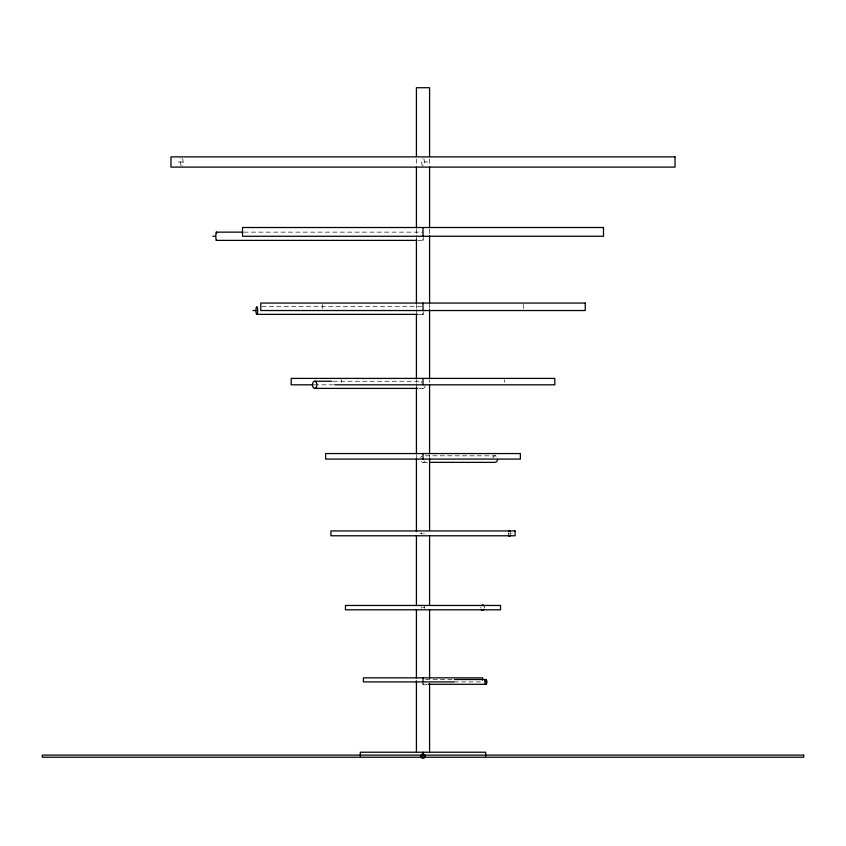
<?xml version="1.0" encoding="UTF-8"?>
<svg xmlns="http://www.w3.org/2000/svg" width="846" height="846" viewBox="0 0 846 846"><rect width="100%" height="100%" fill="white"/><g stroke="black" fill="none" stroke-linecap="round" stroke-linejoin="round"><path stroke-width="0.63" stroke-dasharray="4.23 3.17" d="M178.369 161.998L183.106 161.998M424.29 161.998L427.442 161.998M243.965 232.142L423.074 232.142M417.66 240.391L423.074 240.391M261.974 306.707L421.805 306.707M418.918 314.374L423.127 314.374M333.081 381.239L421.572 381.239M314.416 384.814L334.678 384.814M418.929 388.388L422.894 388.388M425.464 455.804L495.396 455.835A3.289 2.527 -90 0 1 497.459 458.162M420.007 533.361L421.953 533.361A2.993 1.047 -90 0 0 422.006 534.217M508.361 534.63L508.266 533.361L509.419 533.361M511.502 533.361L512.116 533.361M422.757 607.629L424.724 607.629A2.697 1.724 -90 0 1 424.65 608.411M425.654 679.497L453.086 679.507M454.091 681.908L482.59 681.908L482.59 679.877M422.894 684.298L426.828 684.298M423.36 462.339L428.647 462.35M508.266 533.361L508.848 533.932M424.258 607.111L424.724 607.629L424.565 606.487M421.445 532.79L421.953 533.361M484.673 608.147L484.335 607.629A2.697 1.724 -90 0 0 484.261 606.857M493.155 457.855L492.911 457.305A3.289 2.527 -90 0 1 495.396 455.835M523.272 304.306L523.272 309.298M504.47 379.685L504.47 382.255M429.578 159.059L429.578 165.668M429.578 229.076L429.578 234.363M429.578 304.38L429.578 308.335M429.578 379.674L429.578 382.318M429.578 454.979L429.578 457.623M416.422 159.059L416.422 165.668M416.422 229.076L416.422 234.363M416.422 235.685L416.422 239.64M416.422 304.38L416.422 308.335M416.422 309.657L416.422 313.623M416.422 379.674L416.422 382.318M416.422 383.64L416.422 387.605M416.422 454.979L416.422 457.623M341.53 379.685L341.53 382.255M322.728 304.306L322.728 309.298M423.857 683.082A2.411 0.983 -90 0 1 422.186 683.23M421.319 608.221A2.697 1.724 -90 0 1 421.382 606.667M480.877 607.83A2.697 1.724 -90 0 1 480.919 607.047M424.036 533.139A2.993 1.047 -90 0 1 424.015 534.006M510.318 532.705A2.993 1.047 90 0 1 510.275 534.429M424.988 461.123A3.289 2.527 -90 0 1 420.874 460.859M420.652 457.866A3.289 2.527 -90 0 1 421.953 456.1M425.147 385.818A3.585 2.231 -90 0 1 423.106 388.388A3.585 2.231 -90 0 1 420.927 386.146M421.118 382.878A3.585 2.231 -90 0 1 422.069 381.557M423.835 311.635A3.87 0.878 90 0 1 423 314.416A3.87 0.878 90 0 1 422.165 311.635M423.529 237.44A4.167 0.55 90 0 1 423 240.433A4.167 0.55 90 0 1 422.471 237.44M423.846 158.625A4.463 1.29 -90 0 1 423.539 166.049M422.461 166.049A4.463 1.29 -90 0 1 422.154 158.625M181.277 166.049A4.463 1.29 90 0 1 180.97 158.625M182.662 158.625A4.463 1.29 90 0 1 182.355 166.049"/><path stroke-width="1.27" d="M508.531 535.359A2.993 1.047 -90 0 0 509.916 535.793L510.572 535.433M216.322 232.142L242.802 232.142M212.801 236.267L215.328 236.267M216.322 240.391L416.496 240.391M252.996 310.535L255.947 310.535M256.698 314.374L417.85 314.374M314.585 381.239L331.759 381.239M313.126 384.814L291.183 384.814L291.183 378.405L554.817 378.405L554.817 384.814L334.678 384.814M314.585 388.388L417.607 388.388M454.397 679.507L485.752 679.518M454.091 681.908L363.41 681.908L363.41 677.847L482.59 677.847L482.59 679.877M485.805 681.908L486.725 681.908M428.139 684.298L485.9 684.308M429.958 462.35L494.91 462.371A3.289 2.527 -90 0 0 497.543 459.399M485.678 756.176L485.678 752.221L360.322 752.221L360.322 756.176M429.578 156.415L429.578 87.72L416.422 87.72L416.422 156.415M429.578 166.99L429.578 227.754M429.578 235.685L429.578 303.058M429.578 309.657L429.578 378.352M429.578 384.962L429.578 453.657M429.578 458.944L429.578 530.273M429.578 535.56L429.578 605.577M429.578 609.543L429.578 678.238M429.578 683.515L429.578 752.221M423 227.511L423 236.267M423 303.058L423 310.535M423 378.405L423 384.814M423 453.562L423 459.082M423 677.847L423 681.908M423 752.221L423 756.176M416.422 166.99L416.422 227.754M416.422 239.64L416.422 303.058M416.422 314.945L416.422 378.352M416.422 387.605L416.422 453.657M416.422 458.944L416.422 531.595M416.422 535.56L416.422 605.577M416.422 609.543L416.422 678.238M416.422 680.882L416.422 752.221M481.818 605.228A2.697 1.724 -90 0 1 484.039 606.138M483.891 609.437A2.697 1.724 -90 0 1 481.237 609.279M508.435 531.711A2.993 1.047 90 0 1 510.212 531.891M510.127 535.19A2.993 1.047 90 0 1 509.916 535.793M216.629 240.053A4.167 0.55 -90 0 1 215.942 238.519A4.167 0.55 -90 0 1 216.047 233.115A4.167 0.55 -90 0 1 216.766 233.115M675.023 156.88L170.977 156.88L170.977 167.106L675.023 167.106L675.023 156.88M603.484 227.511L242.516 227.511L242.516 236.267L603.484 236.267L603.484 227.511M585.242 303.058L260.758 303.058L260.758 310.535L585.242 310.535L585.242 303.058M520.364 453.562L325.636 453.562L325.636 459.082L520.364 459.082L520.364 453.562M515.077 530.939L330.923 530.939L330.923 535.782L515.077 535.782L515.077 530.939M500.536 605.461L345.464 605.461L345.464 609.807L500.536 609.807L500.536 605.461M803.7 755.118L42.3 755.118L42.3 757.233L803.7 757.233L803.7 755.118M421.266 757.392A2.115 2.115 0 0 0 424.914 757.075A2.115 2.115 0 0 0 422.82 754.072A2.115 2.115 0 0 0 421.266 757.392M485.17 680.216A2.411 0.983 90 0 0 485.615 684.234A2.411 0.983 90 0 0 486.81 681.273A2.411 0.983 90 0 0 485.17 680.216M316.446 387.024A3.585 2.231 -90 0 0 315.008 381.271A3.585 2.231 -90 0 0 312.618 386.146A3.585 2.231 -90 0 0 316.446 387.024M257.512 312.935A3.87 0.878 -90 0 0 256.941 306.707A3.87 0.878 -90 0 0 256.01 311.984A3.87 0.878 -90 0 0 257.512 312.935"/></g></svg>
